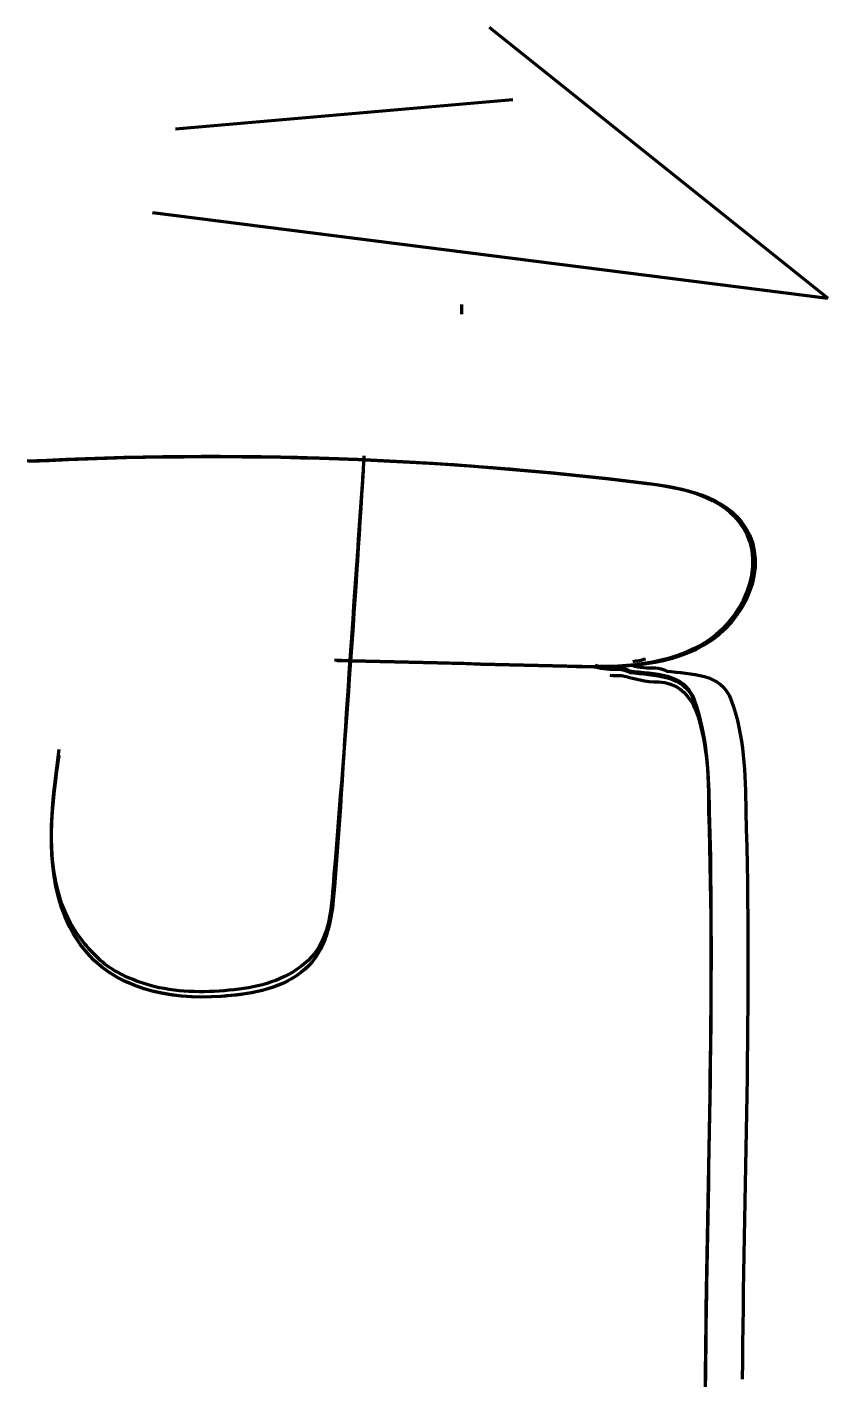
# Model space of a CAD drawing. Extents: x 690 to 1187, y -871 to -28.
import ezdxf

# ---------------------------------------------------------------- set-up
doc = ezdxf.new("R2010")
doc.units = 0
doc.header["$MEASUREMENT"] = 0
doc.layers.add('Layer 1', color=7, linetype='Continuous', lineweight=0)

msp = doc.modelspace()

# ---------------------------------------------------------------- linework, layer by layer
at = {"layer": 'Layer 1', "color": 7, "lineweight": 70, "true_color": 0xffffff}
for p, q in [((977, -28), (1187, -196)), ((782.44, -91.11), (991.56, -72.89)), ((768, -143), (1187, -196)), ((960, -206), (960, -200))]:
    msp.add_line(p, q, dxfattribs=at)
msp.add_open_spline([(690.33, -296.99), (818.03, -290.37), (946.31, -294.96), (1073.21, -310.69), (1096.05, -313.52), (1121.73, -318.46), (1134.16, -337.82), (1149.82, -362.2), (1133.75, -396.78), (1108.55, -411.08), (1083.35, -425.38), (1052.74, -425.03), (1023.78, -424.28), (976.17, -423.06), (928.56, -421.84), (880.95, -420.62)], degree=3, knots=[0, 0, 0, 0, 1, 1, 1, 2, 2, 2, 3, 3, 3, 4, 4, 4, 5, 5, 5, 5], dxfattribs=at)
at = {"layer": 'Layer 1', "color": 185, "lineweight": 211, "true_color": 0x654597}
for points in [[(691.63, -297.05), (819.33, -290.43), (947.6, -295.02), (1074.51, -310.75), (1097.34, -313.58), (1123.02, -318.52), (1135.46, -337.88), (1151.12, -362.26), (1135.04, -396.84), (1109.85, -411.14), (1084.65, -425.44), (1054.04, -425.09), (1025.07, -424.34), (977.47, -423.12), (929.86, -421.9), (882.25, -420.68)], [(691.93, -297.21), (819.63, -290.59), (947.91, -295.18), (1074.81, -310.91), (1097.65, -313.74), (1123.33, -318.68), (1135.77, -338.04), (1151.43, -362.42), (1135.35, -397), (1110.15, -411.3), (1084.95, -425.6), (1054.34, -425.25), (1025.38, -424.5), (977.77, -423.28), (930.16, -422.06), (882.55, -420.84)]]:
    msp.add_open_spline(points, degree=3, knots=[0, 0, 0, 0, 1, 1, 1, 2, 2, 2, 3, 3, 3, 4, 4, 4, 5, 5, 5, 5], dxfattribs=at)
at = {"layer": 'Layer 1', "color": 173, "lineweight": 211, "true_color": 0x574ae2}
for points, knots in [([(899.23, -293.82), (896.73, -337.15), (893.88, -380.45), (890.75, -423.73), (887.62, -467.01), (884.22, -510.27), (880.63, -553.52), (879.05, -572.53), (879.29, -592.86), (864.39, -606.93), (852.85, -617.83), (837.29, -622.61), (821.85, -624.56), (805.55, -626.62), (788.39, -627.02), (772.27, -623.62), (763.03, -621.67), (754.13, -618.4), (745.86, -613.85), (737.57, -609.29), (730.97, -602.54), (725.06, -595.24), (701.11, -565.61), (703.86, -524.41), (708.47, -488.97), (709.05, -484.52), (709.66, -480.08), (710.27, -475.64)], [0, 0, 0, 0, 1, 1, 1, 2, 2, 2, 3, 3, 3, 4, 4, 4, 5, 5, 5, 6, 6, 6, 7, 7, 7, 8, 8, 8, 9, 9, 9, 9]), ([(898.64, -303.9), (895.55, -348.36), (892.43, -392.81), (889.37, -437.26), (886.34, -481.25), (884.33, -525.39), (880.15, -569.28), (878.55, -586.11), (874.18, -603.46), (860.16, -614.27), (846.06, -625.14), (827.42, -627.86), (810.16, -629.09), (778.44, -631.33), (743.11, -624.32), (723.47, -597.03), (702.35, -567.68), (703.75, -529.1), (708.06, -494.92), (708.71, -489.75), (709.43, -484.58), (710.15, -479.41)], [0, 0, 0, 0, 1, 1, 1, 2, 2, 2, 3, 3, 3, 4, 4, 4, 5, 5, 5, 6, 6, 6, 7, 7, 7, 7])]:
    msp.add_open_spline(points, degree=3, knots=knots, dxfattribs=at)
at = {"layer": 'Layer 1', "color": 7, "lineweight": 70, "true_color": 0xf2f2f2}
for points, knots in [([(898.68, -303.2), (895.59, -347.77), (892.46, -392.33), (889.39, -436.91), (886.36, -480.92), (884.28, -525.08), (880.17, -569.01), (878.6, -585.82), (874.32, -603.22), (860.37, -614.09), (846.39, -625), (827.85, -627.77), (810.65, -629.04), (779.01, -631.37), (743.6, -624.58), (723.8, -597.47), (702.34, -568.1), (703.73, -529.26), (708.05, -494.91), (708.7, -489.73), (709.43, -484.57), (710.15, -479.4)], [0, 0, 0, 0, 1, 1, 1, 2, 2, 2, 3, 3, 3, 4, 4, 4, 5, 5, 5, 6, 6, 6, 7, 7, 7, 7]), ([(1042.6, -423.58), (1047.07, -425.15), (1052.07, -425.15), (1057.07, -425.15), (1059.07, -425.15), (1062.07, -426.15), (1064.07, -427.15), (1079.07, -429.15), (1098.07, -428.15), (1104.07, -445.15), (1112.07, -467.15), (1113.07, -491.15), (1113.07, -514.15), (1116.86, -631.55), (1111.68, -748.96), (1110.96, -866.28)], [0, 0, 0, 0, 1, 1, 1, 2, 2, 2, 3, 3, 3, 4, 4, 4, 5, 5, 5, 5]), ([(1065.6, -423.73), (1070.07, -425.3), (1075.07, -425.3), (1080.07, -425.3), (1082.07, -425.3), (1085.07, -426.3), (1087.07, -427.3), (1102.07, -429.3), (1121.07, -428.3), (1127.07, -445.3), (1135.07, -467.3), (1136.07, -491.3), (1136.07, -514.3), (1139.86, -631.7), (1134.68, -749.11), (1133.96, -866.43)], [0, 0, 0, 0, 1, 1, 1, 2, 2, 2, 3, 3, 3, 4, 4, 4, 5, 5, 5, 5])]:
    msp.add_open_spline(points, degree=3, knots=knots, dxfattribs=at)
at = {"layer": 'Layer 1', "color": 7, "lineweight": 70, "true_color": 0xffffff}
msp.add_open_spline([(1065.98, -421.33), (1068.65, -420.98), (1071.29, -420.47), (1073.88, -419.73)], degree=3, dxfattribs=at)
at = {"layer": 'Layer 1', "color": 201, "lineweight": 211, "true_color": 0xe2adf2}
for points in [[(1042.69, -424.53), (1047.16, -426.1), (1052.16, -426.1), (1057.16, -426.1), (1059.16, -426.1), (1062.16, -427.1), (1064.16, -428.1), (1079.16, -430.1), (1098.16, -429.1), (1104.16, -446.1), (1112.16, -468.1), (1113.16, -492.1), (1113.16, -515.1), (1116.94, -632.5), (1111.77, -749.91), (1111.04, -867.24)], [(1051.8, -429.93), (1054, -430), (1057, -430), (1059, -430), (1067, -432), (1074, -434), (1082, -434), (1104, -435), (1108, -458), (1111, -476), (1114, -496), (1113, -515), (1114, -534), (1116, -646), (1112, -759), (1110.89, -871.14)]]:
    msp.add_open_spline(points, degree=3, knots=[0, 0, 0, 0, 1, 1, 1, 2, 2, 2, 3, 3, 3, 4, 4, 4, 5, 5, 5, 5], dxfattribs=at)

doc.saveas('drawing.dxf')
